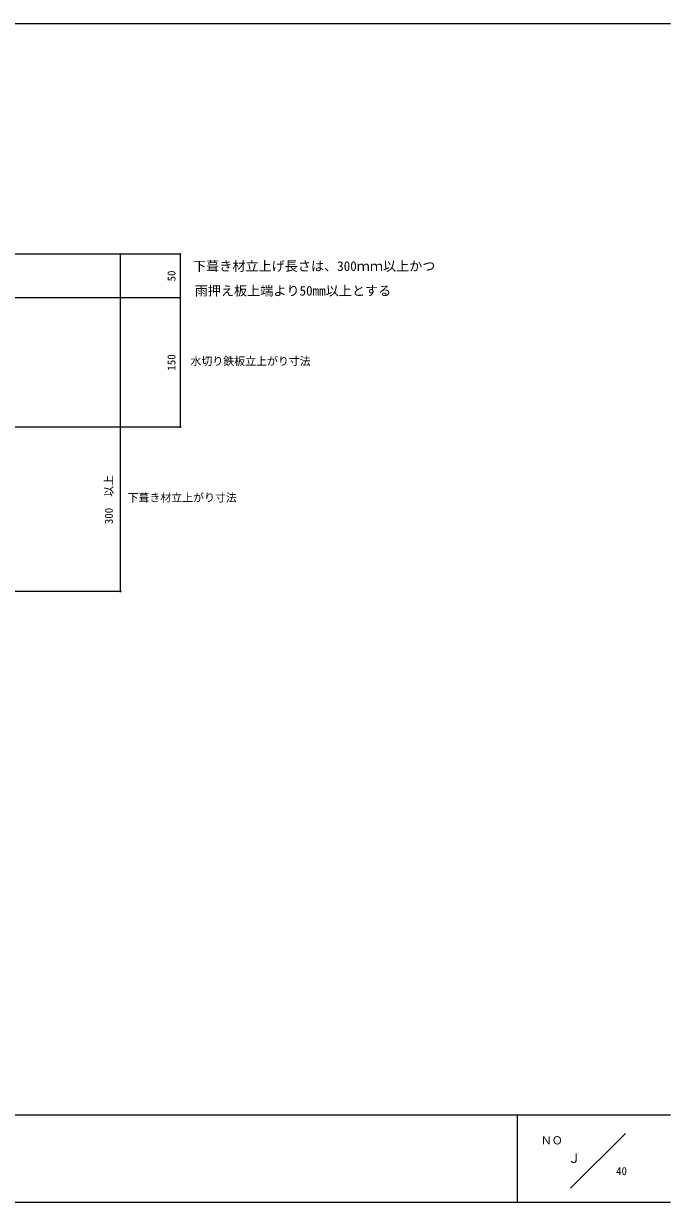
# Model space of a CAD drawing. Units: millimetres, scale not verified, with parts at other scales. Extents: x -203 to 197, y -138 to 132.
# Drawn here: x 48.7 to 196.8, y -138.4 to 131.6 of the extents above; entities that cross this region are included whole.
import ezdxf
from ezdxf.enums import TextEntityAlignment as Align

# ---------------------------------------------------------------- set-up
doc = ezdxf.new("R2010")
doc.units = ezdxf.units.MM
doc.header["$LTSCALE"] = 0.5
doc.header["$PDMODE"] = 32
doc.header["$PDSIZE"] = 0.25
for name, color, linetype, lineweight in [('0-0', 5, 'Continuous', 18), ('1-0', 4, 'Continuous', 18), ('1-3', 7, 'Continuous', 18), ('1-6', 7, 'Continuous', 18)]:
    doc.layers.add(name, color=color, linetype=linetype, lineweight=lineweight)
doc.styles.add('ＭＳ ゴシック', font='')
doc.styles.get('ＭＳ ゴシック').set_extended_font_data('MS Gothic')

msp = doc.modelspace()

# ---------------------------------------------------------------- linework, layer by layer
at = {"layer": '0-0'}
for p, q in [((-203.2432, 131.6351), (196.7568, 131.6351)), ((196.7568, -118.3649), (-203.2433, -118.3649)), ((161.7568, -138.3649), (161.7568, -118.3649)), ((186.4865, -122.5541), (173.9189, -135.1216)), ((196.7568, -138.3649), (-203.2432, -138.3649))]:
    msp.add_line(p, q, dxfattribs=at)
at = {"layer": '1-3'}
for p, q in [((84.5086, 78.8244), (40.8464, 78.8244)), ((70.8765, 78.8244), (40.8464, 78.8244)), ((70.8765, 1.5748), (70.8765, 78.8244)), ((84.5086, 78.8244), (84.5086, 68.8244)), ((84.5086, 68.8244), (40.8464, 68.8244)), ((84.5086, 68.8244), (84.5086, 39.2263)), ((84.5086, 39.2263), (40.8464, 39.2263)), ((70.8765, 1.5748), (40.8464, 1.5748))]:
    msp.add_line(p, q, dxfattribs=at)
for p in [(70.8765, 78.8244), (84.5086, 78.8244), (84.5086, 68.8244), (84.5086, 39.2263), (70.8765, 1.5748)]:
    msp.add_point(p, dxfattribs=at)

# ---------------------------------------------------------------- texts
at = {"layer": '0-0', "color": 7, "style": 'ＭＳ ゴシック'}
for s, height, p in [('ＮＯ', 1.833, (167.1021, -125.6345)), ('Ｊ', 2.199, (173.238, -129.9766))]:
    msp.add_text(s, height=height, dxfattribs=at).set_placement(p, align=Align.BOTTOM_LEFT)
at = {"layer": '1-0', "color": 7, "style": 'ＭＳ ゴシック'}
for s, p in [('水切り鉄板立上がり寸法', (86.9062, 52.8435)), ('下葺き材立上がり寸法', (72.4998, 21.5959))]:
    msp.add_text(s, height=1.833, dxfattribs=at).set_placement(p, align=Align.BOTTOM_LEFT)
at = {"layer": '1-3', "style": 'ＭＳ ゴシック'}
for s, p in [('下葺き材立上げ長さは、300ｍｍ以上かつ', (87.4776, 74.3344)), ('雨押え板上端より50mm以上とする', (87.8642, 68.6873))]:
    msp.add_text(s, height=2.199, dxfattribs=at).set_placement(p, align=Align.BOTTOM_LEFT)
for s, p in [('50', (84.0086, 72.5744)), ('150', (84.0086, 52.1504)), ('300\u3000以上', (69.6591, 16.9854))]:
    msp.add_text(s, height=1.833, rotation=90, dxfattribs=at).set_placement(p, align=Align.BOTTOM_LEFT)
at = {"layer": '1-6', "style": 'ＭＳ ゴシック'}
msp.add_text('40', height=1.833, dxfattribs=at).set_placement((184.3264, -132.6571), align=Align.BOTTOM_LEFT)

doc.saveas('drawing.dxf')
